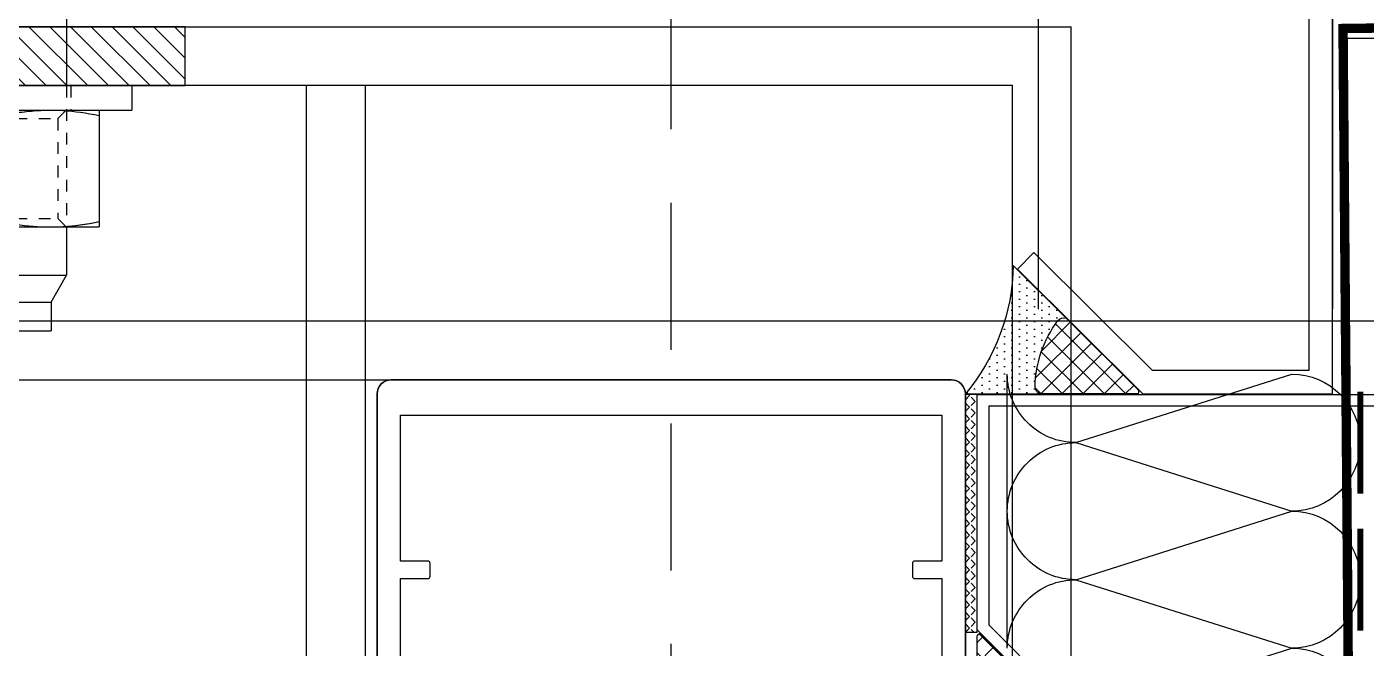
# Model space of a CAD drawing. Header units: inches. Extents: x 21 to 32698, y 13 to 3712.
# Drawn here: x 12680.62 to 12692, y 976.8 to 982.08 of the extents above; entities that cross this region are included whole.
import ezdxf

# ---------------------------------------------------------------- set-up
doc = ezdxf.new("R2010")
doc.units = ezdxf.units.IN
doc.header["$MEASUREMENT"] = 0
doc.set_wipeout_variables(frame=1)
for name, pattern in [('1+1 dbx a2$0$374_BLD_A1_BLOK_2$0$HIDDEN', [0.375, 0.25, -0.125]), ('HIDDEN', [9.524999999999995, 6.349999999999998, -3.174999999999998]), ('phl_center', [0.75, 0.4, -0.35]), ('phl_thick', [0])]:
    doc.linetypes.add(name, pattern=pattern)
for name, color, linetype, lineweight in [('Z_MİM_-KM-GLAZ', 8, 'Continuous', 25), ('Z_MİM_-KM-WALL', 8, 'Continuous', 25), ('Z_MİM_-KM-WALL-PLASTER', 8, 'Continuous', 25), ('Z_MİM_ALUMINIUM', 8, 'Continuous', 25), ('Z_MİM_MYM Taşyünü', 8, 'Continuous', 25), ('Z_MİM_MYM_butil mastik', 8, 'Continuous', 25), ('Z_MİM_MYM_galvaniz levha', 8, 'Continuous', 25), ('Z_MİM_MYM_MEMBRAN_', 8, 'HIDDEN', 25), ('Z_MİM_MYM_taşyünü', 8, 'Continuous', 25), ('Z_MİM_projection', 8, 'Continuous', 25)]:
    doc.layers.add(name, color=color, linetype=linetype, lineweight=lineweight)

# ---------------------------------------------------------------- blocks, each defined once
blk = doc.blocks.new('*U90')
at = {"layer": 'Z_MİM_MYM_butil mastik'}
h = blk.add_hatch(dxfattribs=at)
h.set_pattern_fill('DOTS', color=256, scale=0.3999999999999999, angle=179.999999999994, style=0)
h.set_pattern_definition([(180.0000000000027, (-119708.8850419417, -7601.351491775655), (-0.3175000000000661, -0.6349999999999671), [0, -0.6349999999999999])])
edge = h.paths.add_edge_path()
edge.add_arc((-11.20960187843653, 44.59321998062815), 17.46795769921748, 270.9768596078583, 309.9193008768398)
edge.add_line((-0.0002732359298523, 31.19618681779952), (-0.0001547438757594, 24.83853909078874))
edge.add_arc((-0.6166951220575374, 24.62570194672454), 0.652243580130869, 19.04528895110495, 91.47133484934685)
edge.add_arc((-0.3829530836027995, 15.52546987985733), 9.755477017288197, 91.47133482265848, 126.6192430261743)
edge.add_arc((-5.812981496494384, 22.83188147842602), 0.6522435800688209, 126.6192430222883, 199.0452889205304)
edge.add_line((-6.429521874731086, 22.61904433471107), (-10.91179782067998, 27.12780103561471))
h = blk.add_hatch(dxfattribs=at)
h.set_pattern_fill('ANSI37', color=256, scale=0.3999999999999999, angle=179.999999999994, style=0)
h.set_pattern_definition([(224.999999999994, (-119708.8850419417, -7601.351491775655), (0.8980256121068212, -0.8980256121070084), []), (314.999999999994, (-119708.8850419417, -7601.351491775655), (0.8980256121070084, 0.8980256121068212), [])])
edge = h.paths.add_edge_path()
edge.add_arc((-0.1921284182424453, 17.08889625591941), 0.6097956960646755, 256.3280097528247, 286.1228371821852)
edge.add_arc((-0.0315513830848092, 16.53339517647035), 0.0315514280523711, 286.1228374727204, 360.0010682557561)
edge.add_line((4.49620778e-08, 16.53339576473348), (-0.0001547438757594, 24.83853909078874))
edge.add_arc((-0.6166951220575374, 24.62570194672454), 0.652243580130869, 19.04528895110495, 91.47133484934685)
edge.add_arc((-0.3829530836027995, 15.52546987985733), 9.755477017288197, 91.47133482265848, 126.6192430261743)
edge.add_arc((-5.812981496494384, 22.83188147842602), 0.6522435800688209, 126.6192430222883, 199.0452889205304)
edge.add_line((-6.429521874731086, 22.61904433471107), (-0.3511799035801921, 16.50479224076388))
edge.add_arc((-0.3288040618922968, 16.52703666374061), 0.0315514285700304, 224.8312489676471, 256.3280079857615)
h = blk.add_hatch(dxfattribs=at)
h.set_pattern_fill('DOTS', color=256, scale=0.3999999999999999, angle=179.999999999994, style=0)
h.set_pattern_definition([(180.0000000000027, (-119649.0470789313, -7567.459113215182), (-0.3175000000000661, -0.6349999999999671), [0, -0.6349999999999999])])
edge = h.paths.add_edge_path()
edge.add_arc((-91.16591395672143, 12.16483940356704), 17.46795770043746, 316.1456089793835, 355.0880502483649)
edge.add_line((-73.76210803396464, 10.66915038933712), (-69.25326779505674, 6.186958477438095))
edge.add_arc((-69.53700059796616, 5.599661802619226), 0.65224358003751, 64.21403827780905, 136.6400841760512)
edge.add_arc((-62.91844756813874, -0.6504273837768939), 9.755477019126266, 136.6400841931632, 171.7879923966791)
edge.add_arc((-71.92833934795188, 0.6498453468897833), 0.6522435794049857, 171.7879924308638, 244.2140383291066)
edge.add_line((-72.21207215006035, 0.0625486723864226), (-78.56971987858456, 0.0625486712229294))
h = blk.add_hatch(dxfattribs=at)
h.set_pattern_fill('ANSI37', color=256, scale=0.3999999999999999, angle=179.999999999994, style=0)
h.set_pattern_definition([(224.999999999994, (-119649.0470789313, -7567.459113215182), (0.8980256121068212, -0.8980256121070084), []), (314.999999999994, (-119649.0470789313, -7567.459113215182), (0.8980256121070084, 0.8980256121068212), [])])
edge = h.paths.add_edge_path()
edge.add_arc((-63.8926727236339, 0.5871514771019375), 0.6097956961693676, 301.4967590186635, 331.291586448024)
edge.add_arc((-63.3855087641325, 0.3093905151670904), 0.0315514278950378, 331.2915863974236, 405.1698171804559)
edge.add_line((-63.36326475800055, 0.3317667702920634), (-69.25326779505674, 6.186958477438095))
edge.add_arc((-69.53700059796616, 5.599661802619226), 0.65224358003751, 64.21403827780905, 136.6400841760512)
edge.add_arc((-62.91844756813874, -0.6504273837768939), 9.755477019126266, 136.6400841931632, 171.7879923966791)
edge.add_arc((-71.92833934795188, 0.6498453468897833), 0.6522435794049857, 171.7879924308638, 244.2140383291066)
edge.add_line((-72.21207215006035, 0.0625486723864226), (-63.59056881254115, 0.0625486723855274))
edge.add_arc((-63.59056881149442, 0.09410009955684), 0.0315514271713126, 269.9999980991937, 301.4967571173082)
at = {"layer": 'Z_MİM_MYM_butil mastik', "linetype": 'ByBlock'}
for points in [[(-10.91179782067998, 27.12780103561471, 0.1715728752538103), (-0.0002732359298523, 31.19618681779952), (-0.0001547438757594, 24.83853909078874, 0.3269761739833912), (-0.6334426599520833, 25.27773047968641, 0.1545754467472077), (-6.202041185667343, 23.35538338482334, 0.3269761739833912), (-6.429521874731086, 22.61904433471107)], [(-0.336261658321452, 16.49637925190743, 0.1307418539094575), (-0.0227896276370994, 16.50308471204602, 0.3340046227781613), (4.49620778e-08, 16.53339576473348), (-0.0001547438757594, 24.83853909078874, 0.3269761739833912), (-0.6334426599520833, 25.27773047968641, 0.1545754467472077), (-6.202041185667343, 23.35538338482334, 0.3269761739833912), (-6.429521874731086, 22.61904433471107), (-0.3511799035801921, 16.50479224076388, 0.1383023479854788)], [(-78.56971987858456, 0.0625486712229294, 0.1715728752538103), (-73.76210803396464, 10.66915038933712), (-69.25326779505674, 6.186958477438095, 0.3269761739833912), (-70.01121767153934, 6.047478567414663, 0.1545754467472077), (-72.57389502923506, 0.7430094453292115, 0.3269761739833912), (-72.21207215006035, 0.0625486723864226)], [(-63.57408475873564, 0.0671971524842202, 0.1307418539094575), (-63.35783577545115, 0.2942347143087429, 0.3340046227781613), (-63.36326475800055, 0.3317667702920634), (-69.25326779505674, 6.186958477438095, 0.3269761739833912), (-70.01121767153934, 6.047478567414663, 0.1545754467472077), (-72.57389502923506, 0.7430094453292115, 0.3269761739833912), (-72.21207215006035, 0.0625486723864226), (-63.59056881254115, 0.0625486723855274, 0.1383023479854788)]]:
    blk.add_lwpolyline(points, format="xyb", close=True, dxfattribs=at)
at = {"layer": 'Z_MİM_MYM_galvaniz levha'}
blk.add_lwpolyline([(-12.02489728082096, 25.36672332192785, -0.4142135648179192), (-12.02489686498544, 25.36686474186382), (-10.6066727286402, 26.77677266075275, -0.4142135272009682), (-10.60653130788932, 26.77677224468439), (-9.21752155e-08, 16.10767933571601), (0, 0), (-63.15547781854434, 5.78962042612e-05, 0.6671158378237328), (-63.15554873689585, -0.0001126056760865), (-73.76217895254885, 10.66907988751973, -0.4142135271788126), (-73.76217853659696, 10.66922130838702), (-72.34388348178383, 12.07919972839485), (-62.32384397319994, 2.000057896204173), (-1.999999999999791, 2.000000000000206), (-2.0000000921753, 15.28269515707069), (-12.02489728082096, 25.36672332192785)], format="xyb", dxfattribs=at)
blk = doc.blocks.new('DÜBEL')
at = {"layer": 'Z_MİM_projection', "linetype": 'phl_thick'}
for p, q in [((0, 10.41666666674427), (2.083333333255723, 10.41666666674427)), ((0, -11.80555555550381), (0, 10.41666666674427)), ((2.083333333255723, -11.80555555550381), (2.083333333255723, 10.41666666674427)), ((2.083333333255723, 7.638888888875952), (12.01388819445856, 7.638888888875952)), ((2.390011111041529, 6.824147916748187), (2.463479861151423, 7.225863194442352)), ((2.463479861151423, 7.225863194442352), (2.545756944455205, 7.638888888875952)), ((11.67677777772769, 6.995032638893462), (11.55146458325907, 7.638888888875952)), ((11.78087361110374, 6.376818055519832), (11.67677777772769, 6.995032638893462)), ((12.01388819445856, -9.027777777751908), (12.01388819445856, 7.638888888875952)), ((2.219000000040975, 5.671092361211776), (2.268050000071525, 6.048254861147142)), ((2.268050000071525, 6.048254861147142), (2.324970833258701, 6.432121527846902)), ((2.324970833258701, 6.432121527846902), (2.390011111041529, 6.824147916748187)), ((11.86499861115589, 5.778252083342522), (11.78087361110374, 6.376818055519832)), ((11.93001805571839, 5.193773611099459), (11.86499861115589, 5.778252083342522)), ((-77.43055555550382, 3.090277777868323), (-75.69444444426334, 4.826388888992369)), ((-75.69444444426334, 4.826388888992369), (-73.69444097205995, 4.826388888992369)), ((-75.69444444426334, -6.215277777751905), (-75.69444444426334, 4.826388888992369)), ((-72.4305576388724, 4.569444444496183), (-73.69444097205995, 4.826388888992369)), ((-73.69444097205995, -6.215277777751905), (-73.69444097205995, 4.826388888992369)), ((-69.49162986106239, 4.354006250039674), (-72.4305576388724, 4.569444444496183)), ((-72.4305576388724, -5.958333333255722), (-72.4305576388724, 4.569444444496183)), ((-67.88045069435611, 1.184631944517605), (-67.88045069435611, 5.204439583350903)), ((-52.77777777775189, 4.833054166752844), (-64.52111111092381, 5.448496527737002)), ((-64.52111111092381, 0.4741513889748603), (-64.52111111092381, 5.448496527737002)), ((-52.77777777775189, -6.221943055512382), (-52.77777777775189, 4.833054166752844)), ((-52.43055555550381, 4.756944444496183), (-50.27777916658671, 4.756944444496183)), ((-52.43055555550381, -6.145833333255722), (-52.43055555550381, 4.756944444496183)), ((-50.27777916658671, -6.145833333255722), (-50.27777916658671, 4.756944444496183)), ((-17.36111111100763, 4.861111111124046), (6.9444067776e-06, 4.861111111124046)), ((-17.36111111100763, 0.4097222222480923), (-17.36111111100763, 4.861111111124046)), ((2.098575694486495, 4.201956944423725), (2.117468749871477, 4.566006944514811)), ((2.117468749871477, 4.566006944514811), (2.143813889008014, 4.931320833275091)), ((2.143813889008014, 4.931320833275091), (2.177631944417953, 5.299235416692681)), ((2.177631944417953, 5.299235416692681), (2.219000000040975, 5.671092361211776)), ((11.97644583322108, 4.618086111149747), (11.93001805571839, 5.193773611099459)), ((12.00445624999702, 4.045988888945426), (11.97644583322108, 4.618086111149747)), ((12.01389375003055, 4.861111111124046), (16.11111180554144, 4.861111111124046)), ((18.40277777775191, 3.541666666744276), (16.11111180554144, 4.861111111124046)), ((16.11111180554144, -6.25), (16.11111180554144, 4.861111111124046)), ((-69.49162986106239, 1.954688888974485), (-69.49162986106239, 4.354006250039674)), ((-50.27777916658671, 4.305555555620228), (-17.36111111100763, 4.305555555620228)), ((2.083333333255723, 3.47222222224809), (2.087166666518895, 3.837822222150861)), ((2.08801388903521, 3.068190277786923), (2.083333333255723, 3.470013194484636)), ((2.087166666518895, 3.837822222150861), (2.098575694486495, 4.201956944423725)), ((12.01388819445856, 3.47222222224809), (12.00445624999702, 4.045988888945426)), ((12.01005486096255, 3.106622222228906), (12.01388819445856, 3.47222222224809)), ((18.40277777775191, 3.541666666744276), (20.83333333325573, 3.541666666744276)), ((18.40277777775191, -4.930555555503815), (18.40277777775191, 3.541666666744276)), ((20.83333333325573, -4.930555555503815), (20.83333333325573, 3.541666666744276)), ((-77.43055555550382, -4.479166666627861), (-77.43055555550382, 3.090277777868323)), ((-52.77777222217991, 3.368055555503814), (-52.43055555550381, 3.368055555503814)), ((2.101837499998508, 2.667960416758431), (2.08801388903521, 3.068190277786923)), ((2.124695138772949, 2.267497916705905), (2.101837499998508, 2.667960416758431)), ((11.95340833324007, 2.013123611221089), (11.97975347214378, 2.378437499981373)), ((11.97975347214378, 2.378437499981373), (11.99864652776159, 2.742487499956041)), ((11.99864652776159, 2.742487499956041), (12.01005486096255, 3.106622222228906)), ((-69.45777499978429, 1.922120138886383), (-69.49162986106239, 1.954688888974485)), ((-69.42301874980329, 1.889708333415909), (-69.45777499978429, 1.922120138886383)), ((-69.38731944421306, 1.857620138907804), (-69.42301874980329, 1.889708333415909)), ((-69.35066666640341, 1.825890277745202), (-69.38731944421306, 1.857620138907804)), ((-69.31305972207335, 1.794552777893841), (-69.35066666640341, 1.825890277745202)), ((-69.27447847207075, 1.763643749989569), (-69.31305972207335, 1.794552777893841)), ((-69.23494305531494, 1.733196527813561), (-69.27447847207075, 1.763643749989569)), ((-69.13365277764387, 1.68817152781412), (-69.23494305531494, 1.733196527813561)), ((-69.02756180544384, 1.641728472197428), (-69.13365277764387, 1.68817152781412)), ((-68.9167659720406, 1.593993750051595), (-69.02756180544384, 1.641728472197428)), ((-68.80133958323859, 1.545094444416463), (-68.9167659720406, 1.593993750051595)), ((-68.68134583323261, 1.495156944496556), (-68.80133958323859, 1.545094444416463)), ((-68.55691249994561, 1.444325694581493), (-68.68134583323261, 1.495156944496556)), ((-68.42854791646823, 1.392899305559694), (-68.55691249994561, 1.444325694581493)), ((-68.29651736095548, 1.341065972228534), (-68.42854791646823, 1.392899305559694)), ((-68.1610319444444, 1.288977083400822), (-68.29651736095548, 1.341065972228534)), ((-68.02227222220972, 1.236782638938165), (-68.1610319444444, 1.288977083400822)), ((-67.88045069435611, 1.184631944517605), (-68.02227222220972, 1.236782638938165)), ((-67.5819076388143, 1.078777777845971), (-67.88045069435611, 1.184631944517605)), ((2.156561111100018, 1.865015972289254), (2.124695138772949, 2.267497916705905)), ((2.197490277700123, 1.45873750001192), (2.156561111100018, 1.865015972289254)), ((2.247617361135779, 1.046869444428011), (2.197490277700123, 1.45873750001192)), ((11.82917222217656, 0.8961902777664363), (11.87822291674092, 1.273352083284406)), ((11.87822291674092, 1.273352083284406), (11.91958958329633, 1.645209027803502)), ((11.91958958329633, 1.645209027803502), (11.95340833324007, 2.013123611221089)), ((-67.28045138879679, 0.977197916712612), (-67.5819076388143, 1.078777777845971)), ((-66.97636736091225, 0.8800423610955475), (-67.28045138879679, 0.977197916712612)), ((-66.66990902763791, 0.7874548612162471), (-66.97636736091225, 0.8800423610955475)), ((-66.36117291660048, 0.6995097221806647), (-66.66990902763791, 0.7874548612162471)), ((-66.05035972199401, 0.6162965279072524), (-66.36117291660048, 0.6995097221806647)), ((-65.73769236099906, 0.5379097221884876), (-66.05035972199401, 0.6162965279072524)), ((-65.56314861099234, 0.5287625000346452), (-65.73769236099906, 0.5379097221884876)), ((-65.38880694424734, 0.5196256944909692), (-65.56314861099234, 0.5287625000346452)), ((-65.0408534721937, 0.5013895833399147), (-65.38880694424734, 0.5196256944909692)), ((-64.86728472216053, 0.492293749935925), (-65.0408534721937, 0.5013895833399147)), ((-61.59749583317896, 0.3209305554628372), (-64.86728472216053, 0.492293749935925)), ((-61.51934722205623, 0.3110361110884696), (-61.59749583317896, 0.3209305554628372)), ((-61.44110347214154, 0.2948722222354263), (-61.51934722205623, 0.3110361110884696)), ((-61.36369722220115, 0.2723979167640209), (-61.44110347214154, 0.2948722222354263)), ((-61.28800694434904, 0.2437750000972301), (-61.36369722220115, 0.2723979167640209)), ((-61.21490277769044, 0.2091326388763264), (-61.28800694434904, 0.2437750000972301)), ((-61.14507222222164, 0.1689583333209157), (-61.21490277769044, 0.2091326388763264)), ((-61.07913680537603, 0.1239416666794568), (-61.14507222222164, 0.1689583333209157)), ((-61.01771458308211, 0.0747701389482245), (-61.07913680537603, 0.1239416666794568)), ((-60.96142638870515, 0.0221312500070781), (-61.01771458308211, 0.0747701389482245)), ((-60.90939305559732, -0.0348208332434297), (-60.96142638870515, 0.0221312500070781)), ((-17.64597222208976, 0.4097222222480923), (-16.43138888874091, 0.4097222222480923)), ((-17.64597222208976, -1.798611111007629), (-17.64597222208976, 0.4097222222480923)), ((-16.43138888874091, -0.1714180554263294), (-16.43138888874091, 0.4097222222480923)), ((-14.44388888892717, 0.4097222222480923), (-13.22930555557832, 0.4097222222480923)), ((-14.44388888892717, -0.1714180554263294), (-14.44388888892717, 0.4097222222480923)), ((-13.22930555557832, -1.798611111007629), (-13.22930555557832, 0.4097222222480923)), ((-12.98638819437474, 0.4097222222480923), (-11.77180624986067, 0.4097222222480923)), ((-12.98638819437474, -1.798611111007629), (-12.98638819437474, 0.4097222222480923)), ((-11.77180624986067, -1.798611111007629), (-11.77180624986067, 0.4097222222480923)), ((-11.5288895831909, 0.4097222222480923), (-10.31430555554107, 0.4097222222480923)), ((-11.5288895831909, -1.798611111007629), (-11.5288895831909, 0.4097222222480923)), ((-10.31430555554107, -0.8171298610977829), (-10.31430555554107, 0.4097222222480923)), ((-8.635972222313283, 0.4097222222480923), (-3.888055555522441, 0.4097222222480923)), ((-8.635972222313283, -0.5717590276617557), (-8.635972222313283, 0.4097222222480923)), ((-3.888055555522441, -0.5717590276617557), (-3.888055555522441, 0.4097222222480923)), ((-3.64513888885267, 0.4097222222480923), (-2.430555555503814, 0.4097222222480923)), ((-3.64513888885267, -1.798611111007629), (-3.64513888885267, 0.4097222222480923)), ((-2.430555555503814, -1.798611111007629), (-2.430555555503814, 0.4097222222480923)), ((2.307160416617989, 0.6275763888843358), (2.247617361135779, 1.046869444428011)), ((2.376420833170413, 0.1989513889420777), (2.307160416617989, 0.6275763888843358)), ((2.455790277803314, -0.2410104166483507), (2.376420833170413, 0.1989513889420777)), ((11.63374166656285, -0.2814187500625849), (11.70721180550754, 0.1202965278644115)), ((11.70721180550754, 0.1202965278644115), (11.77225138875656, 0.5123229166492821)), ((11.77225138875656, 0.5123229166492821), (11.82917222217656, 0.8961902777664363)), ((-60.86090902774595, -0.0968326388392598), (-60.90939305559732, -0.0348208332434297)), ((-60.81664861086757, -0.1632840277161449), (-60.86090902774595, -0.0968326388392598)), ((-60.77729305555113, -0.2335562499938533), (-60.81664861086757, -0.1632840277161449)), ((-60.74351736088281, -0.3070284721907228), (-60.77729305555113, -0.2335562499938533)), ((-60.77729305555113, -1.1553326388821), (-60.74351736088281, -1.081860416568815)), ((-60.71587152755818, -0.3830312499776482), (-60.74351736088281, -0.3070284721907228)), ((-60.74351736088281, -1.081860416568815), (-60.71587152755818, -1.005857638898304)), ((-60.69444027775897, -0.4606937499484049), (-60.71587152755818, -0.3830312499776482)), ((-60.71587152755818, -1.005857638898304), (-60.69444027775897, -0.9281951389275493)), ((-60.67917638877407, -0.5390965277329091), (-60.69444027775897, -0.4606937499484049)), ((-60.69444027775897, -0.9281951389275493), (-60.67917638877407, -0.8497923610266298)), ((-60.67005277774295, -0.6173201388446615), (-60.67917638877407, -0.5390965277329091)), ((-60.67917638877407, -0.8497923610266298), (-60.67005277774295, -0.7715687500312925)), ((-60.66701666661538, -0.6944444444961846), (-60.67005277774295, -0.6173201388446615)), ((-60.67005277774295, -0.7715687500312925), (-60.66701666661538, -0.6944444444961846)), ((-16.43138888874091, -0.1714180554263294), (-14.44388888892717, -0.1714180554263294)), ((-10.31430555554107, -0.8171298610977829), (-7.840972222154959, -0.8171298610977829)), ((-8.635972222313283, -0.5717590276617557), (-6.869305555708706, -0.5717590276617557)), ((-7.840972222154959, -1.798611111007629), (-7.840972222154959, -0.8171298610977829)), ((-6.869305555708706, -1.798611111007629), (-6.869305555708706, -0.5717590276617557)), ((-5.654722222127017, -0.5717590276617557), (-3.888055555522441, -0.5717590276617557)), ((-5.654722222127017, -1.798611111007629), (-5.654722222127017, -0.5717590276617557)), ((2.545756944455205, -0.6944444444961846), (2.455790277803314, -0.2410104166483507)), ((2.455790277803314, -1.147878472227602), (2.545756944455205, -0.6944444444961846)), ((2.545756944455205, -0.6944444444961846), (11.55146458325907, -0.6944444444961846)), ((11.55146458325907, -0.6944444444961846), (11.63374166656285, -0.2814187500625849)), ((11.63374166656285, -1.107470138929784), (11.55146458325907, -0.6944444444961846)), ((11.70721180550754, -1.50918541662395), (11.63374166656285, -1.107470138929784)), ((-67.28045138879679, -2.366086111054753), (-66.97636736091225, -2.268931249971501)), ((-66.97636736091225, -2.268931249971501), (-66.66990902763791, -2.176343749975785)), ((-66.66990902763791, -2.176343749975785), (-66.36117291660048, -2.088399305474013)), ((-66.36117291660048, -2.088399305474013), (-66.05035972199401, -2.005185416666789)), ((-66.05035972199401, -2.005185416666789), (-65.73769236099906, -1.926798611180855)), ((-65.73769236099906, -1.926798611180855), (-65.56314861099234, -1.917651388794183)), ((-65.56314861099234, -1.917651388794183), (-65.38880694424734, -1.908514583250505)), ((-65.38880694424734, -1.908514583250505), (-65.0408534721937, -1.890278472099453)), ((-65.0408534721937, -1.890278472099453), (-64.86728472216053, -1.881182638928294)), ((-64.86728472216053, -1.881182638928294), (-64.69403402763417, -1.872102777706458)), ((-64.69403402763417, -1.872102777706458), (-63.26047083339654, -1.79697291657794)), ((-64.52111111092381, -6.837385416729371), (-64.52111111092381, -1.863040277734398)), ((-63.26047083339654, -1.79697291657794), (-62.84281388879755, -1.775084027787668)), ((-62.84281388879755, -1.775084027787668), (-62.42642916669137, -1.753262499929405)), ((-62.42642916669137, -1.753262499929405), (-62.01132638892159, -1.731507638818584)), ((-62.01132638892159, -1.731507638818584), (-61.59749583317896, -1.709819444455206)), ((-61.59749583317896, -1.709802777739239), (-61.51934722205623, -1.699924999964423)), ((-61.51934722205623, -1.699924999964423), (-61.44110347214154, -1.683761111111379)), ((-61.44110347214154, -1.683761111111379), (-61.36369722220115, -1.661286805523559)), ((-61.36369722220115, -1.661286805523559), (-61.28800694434904, -1.632663888856765)), ((-61.28800694434904, -1.632663888856765), (-61.21490277769044, -1.59802152775228)), ((-61.21490277769044, -1.59802152775228), (-61.14507222222164, -1.557847222196869)), ((-61.14507222222164, -1.557847222196869), (-61.07913680537603, -1.512830555438995)), ((-61.07913680537603, -1.512830555438995), (-61.01771458308211, -1.463659027707763)), ((-61.01771458308211, -1.463659027707763), (-60.96142638870515, -1.411020138766613)), ((-60.96142638870515, -1.411020138766613), (-60.90939305559732, -1.354068055516107)), ((-60.90939305559732, -1.354068055516107), (-60.86090902774595, -1.292056249920278)), ((-60.86090902774595, -1.292056249920278), (-60.81664861086757, -1.225604861043392)), ((-60.81664861086757, -1.225604861043392), (-60.77729305555113, -1.1553326388821)), ((-17.64597222208976, -1.798611111007629), (-16.43138888874091, -1.798611111007629)), ((-17.36111111100763, -6.25), (-17.36111111100763, -1.798611111007629)), ((-16.43138888874091, -1.185185416601598), (-14.44388888892717, -1.185185416601598)), ((-16.43138888874091, -1.798611111007629), (-16.43138888874091, -1.185185416601598)), ((-14.44388888892717, -1.798611111007629), (-14.44388888892717, -1.185185416601598)), ((-14.44388888892717, -1.798611111007629), (-13.22930555557832, -1.798611111007629)), ((-12.98638819437474, -1.798611111007629), (-11.77180624986067, -1.798611111007629)), ((-11.5288895831909, -1.798611111007629), (-7.840972222154959, -1.798611111007629)), ((-6.869305555708706, -1.798611111007629), (-5.654722222127017, -1.798611111007629)), ((-3.64513888885267, -1.798611111007629), (-2.430555555503814, -1.798611111007629)), ((2.247617361135779, -2.435758333303962), (2.307160416617989, -2.016465277760289)), ((2.307160416617989, -2.016465277760289), (2.376420833170413, -1.587840277701616)), ((2.376420833170413, -1.587840277701616), (2.455790277803314, -1.147878472227602)), ((11.77225138875656, -1.90121180540882), (11.70721180550754, -1.50918541662395)), ((11.82917222217656, -2.28507916664239), (11.77225138875656, -1.90121180540882)), ((-69.49162986106239, -3.343577777734026), (-69.45776388887316, -3.310909722233191)), ((-69.49162986106239, -5.742895138915628), (-69.49162986106239, -3.343577777734026)), ((-69.45776388887316, -3.310909722233191), (-69.42295486107467, -3.278468055534176)), ((-69.42295486107467, -3.278468055534176), (-69.38722430542111, -3.246372222201898)), ((-69.38722430542111, -3.246372222201898), (-69.3505604164675, -3.214654861134476)), ((-69.3505604164675, -3.214654861134476), (-69.31295416643843, -3.1833465276286)), ((-69.31295416643843, -3.1833465276286), (-69.2744256942533, -3.152479861164465)), ((-69.2744256942533, -3.152479861164465), (-69.23494305531494, -3.122085416573098)), ((-69.23494305531494, -3.122085416573098), (-69.12325763888657, -3.072477777721358)), ((-69.12325763888657, -3.072477777721358), (-69.00578611087985, -3.021168750012293)), ((-69.00578611087985, -3.021168750012293), (-68.88262430531904, -2.968328472226858)), ((-68.88262430531904, -2.968328472226858), (-68.75387847214006, -2.914124305592848)), ((-68.75387847214006, -2.914124305592848), (-68.61966458312234, -2.858724999940022)), ((-68.61966458312234, -2.858724999940022), (-68.4803430554457, -2.802413888741284)), ((-68.4803430554457, -2.802413888741284), (-68.33649722207335, -2.745537500013595)), ((-68.33649722207335, -2.745537500013595), (-68.18839166639373, -2.688296527834609)), ((-68.18839166639373, -2.688296527834609), (-68.03629166656175, -2.630890972213818)), ((-68.03629166656175, -2.630890972213818), (-67.88045069435611, -2.573520833277143)), ((-67.88045069435611, -2.573520833277143), (-67.5819076388143, -2.467666666605509)), ((-67.88045069435611, -6.593328472226857), (-67.88045069435611, -2.573520833277143)), ((-67.5819076388143, -2.467666666605509), (-67.28045138879679, -2.366086111054753)), ((2.124695138772949, -3.656386805465443), (2.156561111100018, -3.25390486116521)), ((2.156561111100018, -3.25390486116521), (2.197490277700123, -2.847626388771459)), ((2.197490277700123, -2.847626388771459), (2.247617361135779, -2.435758333303962)), ((11.87822291674092, -2.662240972160359), (11.82917222217656, -2.28507916664239)), ((11.91958958329633, -3.034097916679456), (11.87822291674092, -2.662240972160359)), ((11.95340833324007, -3.402012499980628), (11.91958958329633, -3.034097916679456)), ((11.97975347214378, -3.767326388857326), (11.95340833324007, -3.402012499980628)), ((-75.69444444426334, -6.215277777751905), (-77.43055555550382, -4.479166666627861)), ((2.083333333255723, -4.858902083244172), (2.08801388903521, -4.457079166662879)), ((2.08801388903521, -4.457079166662879), (2.101837499998508, -4.05684930551797)), ((2.101837499998508, -4.05684930551797), (2.124695138772949, -3.656386805465443)), ((11.99864652776159, -4.131376388948408), (11.97975347214378, -3.767326388857326)), ((12.01005486096255, -4.49551111110486), (11.99864652776159, -4.131376388948408)), ((12.01388819445856, -4.861111111007629), (12.01005486096255, -4.49551111110486)), ((-52.77777222217991, -4.756944444379768), (-52.43055555550381, -4.756944444379768)), ((2.087166666518895, -5.226711111143231), (2.083333333255723, -4.861111111007629)), ((2.098575694486495, -5.590845833299682), (2.087166666518895, -5.226711111143231)), ((2.117468749871477, -5.954895833274347), (2.098575694486495, -5.590845833299682)), ((11.97975347214378, -5.954895833274347), (11.99864652776159, -5.590845833299682)), ((11.99864652776159, -5.590845833299682), (12.01005486096255, -5.226711111143231)), ((12.01005486096255, -5.226711111143231), (12.01388819445856, -4.861111111007629)), ((16.11111180554144, -6.25), (18.40277777775191, -4.930555555503815)), ((18.40277777775191, -4.930555555503815), (20.83333333325573, -4.930555555503815)), ((-75.69444444426334, -6.215277777751905), (-73.69444097205995, -6.215277777751905)), ((-73.69444097205995, -6.215277777751905), (-72.4305576388724, -5.958333333255722)), ((-72.4305576388724, -5.958333333255722), (-69.49162986106239, -5.742895138915628)), ((-64.52111111092381, -6.837385416729371), (-52.77777777775189, -6.221943055512382)), ((-52.43055555550381, -6.145833333255722), (-50.27777916658671, -6.145833333255722)), ((-50.27777916658671, -5.694444444379767), (-17.36111111100763, -5.694444444379767)), ((-17.36111111100763, -6.25), (6.9444067776e-06, -6.25)), ((2.143813889008014, -6.320209722151048), (2.117468749871477, -5.954895833274347)), ((2.177631944417953, -6.688124305568634), (2.143813889008014, -6.320209722151048)), ((2.219000000040975, -7.059981249971316), (2.177631944417953, -6.688124305568634)), ((11.87822291674092, -7.059981249971316), (11.91958958329633, -6.688124305568634)), ((11.91958958329633, -6.688124305568634), (11.95340833324007, -6.320209722151048)), ((11.95340833324007, -6.320209722151048), (11.97975347214378, -5.954895833274347)), ((12.01389375003055, -6.25), (16.11111180554144, -6.25)), ((2.268050000071525, -7.437143750023096), (2.219000000040975, -7.059981249971316)), ((2.324970833258701, -7.821010416606442), (2.268050000071525, -7.437143750023096)), ((2.390011111041529, -8.213036805507723), (2.324970833258701, -7.821010416606442)), ((11.70721180550754, -8.213036805507723), (11.77225138875656, -7.821010416606442)), ((11.77225138875656, -7.821010416606442), (11.82917222217656, -7.437143750023096)), ((11.82917222217656, -7.437143750023096), (11.87822291674092, -7.059981249971316)), ((2.083333333255723, -9.027777777751908), (12.01388819445856, -9.027777777751908)), ((2.463479861151423, -8.614752083318306), (2.390011111041529, -8.213036805507723)), ((2.545756944455205, -9.027777777751908), (2.463479861151423, -8.614752083318306)), ((11.55146458325907, -9.027777777751908), (11.63374166656285, -8.614752083318306)), ((11.63374166656285, -8.614752083318306), (11.70721180550754, -8.213036805507723)), ((0, -11.80555555550381), (2.083333333255723, -11.80555555550381))]:
    blk.add_line(p, q, dxfattribs=at)
at = {"layer": 'Z_MİM_projection', "linetype": 'phl_center'}
for p, q in [((2.083333333255723, -9.027777777751908), (2.083333333255723, 7.638888888875952)), ((2.390011111041529, 6.824147916748187), (2.463479861151423, 7.225863194442352)), ((2.463479861151423, 7.225863194442352), (2.545756944455205, 7.638888888875952)), ((11.63374166656285, 7.225863194442352), (11.55146458325907, 7.638888888875952)), ((11.70721180550754, 6.824147916748187), (11.63374166656285, 7.225863194442352)), ((2.219000000040975, 5.671092361211776), (2.268050000071525, 6.048254861147142)), ((2.268050000071525, 6.048254861147142), (2.324970833258701, 6.432121527846902)), ((2.324970833258701, 6.432121527846902), (2.390011111041529, 6.824147916748187)), ((11.77225138875656, 6.432121527846902), (11.70721180550754, 6.824147916748187)), ((11.82917222217656, 6.048254861147142), (11.77225138875656, 6.432121527846902)), ((11.87822291674092, 5.671092361211776), (11.82917222217656, 6.048254861147142)), ((-75.69444444426334, -6.215277777751905), (-75.69444444426334, 4.826388888992369)), ((-73.69444097205995, -6.215277777751905), (-73.69444097205995, 4.826388888992369)), ((-72.4305576388724, -5.958333333255722), (-72.4305576388724, 4.569444444496183)), ((-67.88045069435611, 1.184631944517605), (-67.88045069435611, 5.204439583350903)), ((-64.52111111092381, 0.4741513889748603), (-64.52111111092381, 5.448496527737002)), ((0, 5.208333333372136), (2.083333333255723, 5.208333333372136)), ((6.9444067776e-06, 4.861111111124046), (12.01389375003055, 4.861111111124046)), ((2.80034722224809, 4.109375), (2.083333333255723, 4.826388888992369)), ((2.098575694486495, 4.201956944423725), (2.117468749871477, 4.566006944514811)), ((2.117468749871477, 4.566006944514811), (2.143813889008014, 4.931320833275091)), ((2.143813889008014, 4.931320833275091), (2.177631944417953, 5.299235416692681)), ((2.177631944417953, 5.299235416692681), (2.219000000040975, 5.671092361211776)), ((11.296875, 4.109375), (12.01388819445856, 4.826388888992369)), ((11.91958958329633, 5.299235416692681), (11.87822291674092, 5.671092361211776)), ((11.95340833324007, 4.931320833275091), (11.91958958329633, 5.299235416692681)), ((11.97975347214378, 4.566006944514811), (11.95340833324007, 4.931320833275091)), ((11.99864652776159, 4.201956944423725), (11.97975347214378, 4.566006944514811)), ((16.11111180554144, -6.25), (16.11111180554144, 4.861111111124046)), ((-69.49162986106239, 1.954688888974485), (-69.49162986106239, 4.354006250039674)), ((-56.04166458314285, 3.368055555503814), (-57.46267083333805, 3.47222222224809)), ((-57.46267083333805, 3.47222222224809), (-52.77777777775189, 3.47222222224809)), ((-57.46267083333805, -4.861111111007629), (-57.46267083333805, 3.47222222224809)), ((2.083333333255723, 3.47222222224809), (2.087166666518895, 3.837822222150861)), ((2.087166666518895, 3.106622222228906), (2.083333333255723, 3.47222222224809)), ((2.087166666518895, 3.837822222150861), (2.098575694486495, 4.201956944423725)), ((2.80034722224809, 4.109375), (11.296875, 4.109375)), ((2.80034722224809, -5.498263888759535), (2.80034722224809, 4.109375)), ((11.296875, -5.498263888759535), (11.296875, 4.109375)), ((12.01005486096255, 3.837822222150861), (11.99864652776159, 4.201956944423725)), ((12.01388819445856, 3.47222222224809), (12.01005486096255, 3.837822222150861)), ((12.01005486096255, 3.106622222228906), (12.01388819445856, 3.47222222224809)), ((18.40277777775191, -4.930555555503815), (18.40277777775191, 3.541666666744276)), ((-56.04166458314285, 3.368055555503814), (-52.77777222217991, 3.368055555503814)), ((-56.04166458314285, -4.756944444379768), (-56.04166458314285, 3.368055555503814)), ((2.098575694486495, 2.742487499956041), (2.087166666518895, 3.106622222228906)), ((2.117468749871477, 2.378437499981373), (2.098575694486495, 2.742487499956041)), ((2.143813889008014, 2.013123611221089), (2.117468749871477, 2.378437499981373)), ((11.95340833324007, 2.013123611221089), (11.97975347214378, 2.378437499981373)), ((11.97975347214378, 2.378437499981373), (11.99864652776159, 2.742487499956041)), ((11.99864652776159, 2.742487499956041), (12.01005486096255, 3.106622222228906)), ((2.177631944417953, 1.645209027803502), (2.143813889008014, 2.013123611221089)), ((2.219000000040975, 1.273352083284406), (2.177631944417953, 1.645209027803502)), ((2.268050000071525, 0.8961902777664363), (2.219000000040975, 1.273352083284406)), ((11.82917222217656, 0.8961902777664363), (11.87822291674092, 1.273352083284406)), ((11.87822291674092, 1.273352083284406), (11.91958958329633, 1.645209027803502)), ((11.91958958329633, 1.645209027803502), (11.95340833324007, 2.013123611221089)), ((-17.36111111100763, -1.798611111007629), (-17.36111111100763, 0.4097222222480923)), ((-17.36111111100763, 0), (0, 0)), ((0, -1.388888888875952), (0, 0)), ((2.324970833258701, 0.5123229166492821), (2.268050000071525, 0.8961902777664363)), ((2.390011111041529, 0.1202965278644115), (2.324970833258701, 0.5123229166492821)), ((2.463479861151423, -0.2814187500625849), (2.390011111041529, 0.1202965278644115)), ((11.63374166656285, -0.2814187500625849), (11.70721180550754, 0.1202965278644115)), ((11.70721180550754, 0.1202965278644115), (11.77225138875656, 0.5123229166492821)), ((11.77225138875656, 0.5123229166492821), (11.82917222217656, 0.8961902777664363)), ((2.420445138821377, -1.338300694478675), (2.545756944455205, -0.6944444444961846)), ((2.545756944455205, -0.6944444444961846), (2.463479861151423, -0.2814187500625849)), ((2.545756944455205, -0.6944444444961846), (11.55146458325907, -0.6944444444961846)), ((11.55146458325907, -0.6944444444961846), (11.63374166656285, -0.2814187500625849)), ((11.63374166656285, -1.107470138929784), (11.55146458325907, -0.6944444444961846)), ((11.70721180550754, -1.50918541662395), (11.63374166656285, -1.107470138929784)), ((-64.52111111092381, -6.837385416729371), (-64.52111111092381, -1.863040277734398)), ((-17.36111111100763, -1.388888888875952), (0, -1.388888888875952)), ((2.232222916558384, -2.555081944447009), (2.316348611144348, -1.956515277735888)), ((2.316348611144348, -1.956515277735888), (2.420445138821377, -1.338300694478675)), ((11.77225138875656, -1.90121180540882), (11.70721180550754, -1.50918541662395)), ((11.82917222217656, -2.28507916664239), (11.77225138875656, -1.90121180540882)), ((-69.49162986106239, -5.742895138915628), (-69.49162986106239, -3.343577777734026)), ((-67.88045069435611, -6.593328472226857), (-67.88045069435611, -2.573520833277143)), ((2.120776389027013, -3.715247222222386), (2.167203472228719, -3.139559722272676)), ((2.167203472228719, -3.139559722272676), (2.232222916558384, -2.555081944447009)), ((11.87822291674092, -2.662240972160359), (11.82917222217656, -2.28507916664239)), ((11.91958958329633, -3.034097916679456), (11.87822291674092, -2.662240972160359)), ((11.95340833324007, -3.402012499980628), (11.91958958329633, -3.034097916679456)), ((11.97975347214378, -3.767326388857326), (11.95340833324007, -3.402012499980628)), ((2.083333333255723, -4.861111111007629), (2.092765277717262, -4.287344444426707)), ((2.092765277717262, -4.287344444426707), (2.120776389027013, -3.715247222222386)), ((11.99864652776159, -4.131376388948408), (11.97975347214378, -3.767326388857326)), ((12.01005486096255, -4.49551111110486), (11.99864652776159, -4.131376388948408)), ((12.01388819445856, -4.861111111007629), (12.01005486096255, -4.49551111110486)), ((-57.46267083333805, -4.861111111007629), (-56.04166458314285, -4.756944444379768)), ((-57.46267083333805, -4.861111111007629), (-52.77777777775189, -4.861111111007629)), ((-56.04166458314285, -4.756944444379768), (-52.77777222217991, -4.756944444379768)), ((2.087166666518895, -5.226711111143231), (2.083333333255723, -4.861111111007629)), ((2.083333333255723, -6.215277777751905), (2.80034722224809, -5.498263888759535)), ((2.098575694486495, -5.590845833299682), (2.087166666518895, -5.226711111143231)), ((2.117468749871477, -5.954895833274347), (2.098575694486495, -5.590845833299682)), ((2.80034722224809, -5.498263888759535), (11.296875, -5.498263888759535)), ((12.01388819445856, -6.215277777751905), (11.296875, -5.498263888759535)), ((11.97975347214378, -5.954895833274347), (11.99864652776159, -5.590845833299682)), ((11.99864652776159, -5.590845833299682), (12.01005486096255, -5.226711111143231)), ((12.01005486096255, -5.226711111143231), (12.01388819445856, -4.861111111007629)), ((0, -6.597222222248093), (2.083333333255723, -6.597222222248093)), ((6.9444067776e-06, -6.25), (12.01389375003055, -6.25)), ((2.143813889008014, -6.320209722151048), (2.117468749871477, -5.954895833274347)), ((2.177631944417953, -6.688124305568634), (2.143813889008014, -6.320209722151048)), ((2.219000000040975, -7.059981249971316), (2.177631944417953, -6.688124305568634)), ((11.87822291674092, -7.059981249971316), (11.91958958329633, -6.688124305568634)), ((11.91958958329633, -6.688124305568634), (11.95340833324007, -6.320209722151048)), ((11.95340833324007, -6.320209722151048), (11.97975347214378, -5.954895833274347)), ((2.268050000071525, -7.437143750023096), (2.219000000040975, -7.059981249971316)), ((2.324970833258701, -7.821010416606442), (2.268050000071525, -7.437143750023096)), ((2.390011111041529, -8.213036805507723), (2.324970833258701, -7.821010416606442)), ((11.70721180550754, -8.213036805507723), (11.77225138875656, -7.821010416606442)), ((11.77225138875656, -7.821010416606442), (11.82917222217656, -7.437143750023096)), ((11.82917222217656, -7.437143750023096), (11.87822291674092, -7.059981249971316)), ((2.463479861151423, -8.614752083318306), (2.390011111041529, -8.213036805507723)), ((2.545756944455205, -9.027777777751908), (2.463479861151423, -8.614752083318306)), ((11.55146458325907, -9.027777777751908), (11.63374166656285, -8.614752083318306)), ((11.63374166656285, -8.614752083318306), (11.70721180550754, -8.213036805507723))]:
    blk.add_line(p, q, dxfattribs=at)
at = {"layer": 'Z_MİM_projection', "linetype": 'phl_thick'}
for centre, radius, start, end in [((-67.45898194424808, 2.454513889038933), 2.782036805551054, 98.71365147908136, 136.939485046684), ((-63.42107569426297, -32.93499930552207), 38.39925555549347, 91.6415946296577, 96.6689094321081), ((-67.45898194424808, -3.843402777798473), 2.782036805551062, 223.060514953316, 261.2863485209186), ((-63.42107569426297, 31.54611041664612), 38.39925555549348, 263.3310905678919, 268.3584053703423)]:
    blk.add_arc(centre, radius, start, end, dxfattribs=at)
blk = doc.blocks.new('ANK-1')
h = blk.add_hatch()
h.set_pattern_fill('ANSI31', color=256, scale=10)
h.set_pattern_definition([(45, (-331102.9096285031, -110218.6467006204), (-0.8838834764831842, 0.8838834764831844), [])])
h.paths.add_polyline_path([(75.31351258629002, 0), (105.5, 0), (105.5, -5), (75.31351258629002, -5)])
for points in [[(68, 0), (0, 0)], [(0, -130.2737574382918), (0, 0)], [(5, -5), (200.0903069581836, -5), (200.0903069581836, 0)], [(200.0903069581836, 0), (68, 0)], [(0, -130.2737574382918), (5, -130.2737574382918), (5, -5)], [(60, -130.2737574382918), (60, -5)], [(65, -130.2737574382918), (65, -5)]]:
    blk.add_lwpolyline(points)
blk.add_lwpolyline([(75.31351258629002, 0), (105.5, 0), (105.5, -5), (75.31351258629002, -5)], close=True)
at = {"xscale": -1, "rotation": 90}
blk.add_blockref('DÜBEL', (90.25534766330387, -5), dxfattribs=at)
blk = doc.blocks.new('*U160')
at = {"layer": 'Z_MİM_MYM_taşyünü'}
for p, q in [((-24.27852253623013, 5.823475149623675), (-18.45504733359829, 24.17652488438517)), ((-12.63157223590136, 5.823475149623675), (-18.45504729982633, 24.17652488438517)), ((-12.63157223623014, 5.823475149623675), (-6.8080970335983, 24.17652488438517)), ((-0.9846219359013446, 5.823475149623675), (-6.808096999826316, 24.17652488438517)), ((-0.9846219362301271, 5.823475149623675), (4.838853266401712, 24.17652488438517)), ((-18.45504736842807, 1.70044245e-08), (-6.808097103703204, 1.70044245e-08)), ((-6.808097068428053, 1.70044245e-08), (4.838853196296809, 1.70044245e-08))]:
    blk.add_line(p, q, dxfattribs=at)
at = {"layer": 'Z_MİM_MYM_taşyünü', "const_width": 0.5}
for points in [[(-16.95504729907486, 30.00000001700442), (-8.308097034349771, 30.00000001700442)], [(-5.308096999074847, 30.00000001700442), (3.338853265650242, 30.00000001700442)]]:
    blk.add_lwpolyline(points, dxfattribs=at)
at = {"layer": 'Z_MİM_MYM_taşyünü'}
for centre, start, end in [((-24.2785224668817, 24.17652488447246), 359.9999999983325, 89.99999999833248), ((-12.63157216654269, 24.17652488447246), 90.00000000166754, 180.0000000016671), ((-12.63157216688171, 24.17652488447246), 359.9999999983325, 89.99999999833248), ((-0.9846218665426818, 24.17652488447246), 90.00000000166754, 180.0000000016671), ((-0.984621866881696, 24.17652488447246), 359.9999999983325, 89.99999999833248), ((-18.45504736859769, 5.823475149536363), 270.0000000016675, 1.6675267e-09), ((-6.808097103533809, 5.823475149536363), 179.9999999983324, 269.9999999983325), ((-6.808097068597674, 5.823475149536363), 270.0000000016675, 1.6675267e-09), ((4.838853196466203, 5.823475149536363), 179.9999999983324, 269.9999999983325)]:
    blk.add_arc(centre, 5.823475132531942, start, end, dxfattribs=at)
blk = doc.blocks.new('-KM-AL1 150_900')
blk.add_wipeout([(151.48787765189405, -34.020015651829965), (151.72578753232278, -15.47991156819623), (149.45002251653852, -15.450016401351206), (149.45002251649908, 7.149983598684599), (9.450022516542688, 7.149983599164699), (9.450022516542688, -15.450016401351206), (7.397848611566587, -15.450016401351206), (7.567335590771805, -34.0610793052372)])
h = blk.add_hatch()
h.set_pattern_fill('ANGLE', color=256, scale=0.01, angle=134.9954721207812)
h.set_pattern_definition([(134.9954721207812, (11736.26183533772, -937.2140072590017), (-0.0493953117368899, -0.049387505286413), [0.0508, -0.01905]), (224.9954721207812, (11736.26183533772, -937.2140072590017), (0.049387505286413, -0.0493953117368899), [0.0508, -0.01905])])
h.paths.add_polyline_path([(146.4303097260781, -18.57401916867093), (146.3303097261741, -18.57401542735079), (146.3303313691576, -20.59529986546113), (146.4303313690616, -20.59530360671215)])
at = {"layer": 'Z_MİM_MYM_butil mastik'}
h = blk.add_hatch(dxfattribs=at)
h.set_pattern_fill('ANSI37', color=256, scale=0.04, angle=-90.00000000000001, style=0)
h.set_pattern_definition([(315, (745.988374255823, -11989.24655571956), (0.0898025612106916, 0.0898025612106915), []), (44.99999999999999, (745.988374255823, -11989.24655571956), (-0.0898025612106915, 0.0898025612106916), [])])
edge = h.paths.add_edge_path()
edge.add_arc((146.4827916496073, -20.65717107006599), 0.0609795696512817, 118.7084134624703, 148.503240891831, ccw=False)
edge.add_arc((146.4550155534605, -20.606454674028), 0.0031551427692293, 44.83018259963262, 118.708413382624, ccw=False)
edge.add_line((146.4572531789672, -20.60423027343768), (147.0427723496614, -21.19323057713245))
edge.add_arc((146.9840426821339, -21.22160385736061), 0.0652243580174841, -46.64008424314312, 25.7859616551072, ccw=False)
edge.add_arc((146.3590337635221, -20.55974855461147), 0.9755477017374236, 278.2120076070674, 313.3599158105831, ccw=False)
edge.add_arc((146.4890610365614, -21.46073773233759), 0.0652243580217731, 205.7859617186542, 278.2120076168932, ccw=False)
edge.add_line((146.4303313690616, -21.48911101263275), (146.4303313690616, -20.62696067889192))
edge.add_arc((146.4334865118869, -20.62696067893777), 0.0031551428253636, 148.5032418143615, 180.0000008325721, ccw=False)
at = {"linetype": '1+1 dbx a2$0$374_BLD_A1_BLOK_2$0$HIDDEN', "ltscale": 5}
blk.add_line((143.8304084141418, -40.69511008103563), (143.8304084141637, -14.72525048901298), dxfattribs=at)
blk.add_lwpolyline([(151.1257875323208, -15.55001640135197), (149.5757875323179, -15.55001640135197, -0.4142135623730951), (149.5257875323223, -15.50001640135178), (149.5257875323223, -15.50001640135178, -0.4142135623730951), (149.5757875323179, -15.4500164013516), (151.6757875323237, -15.4500164013516, -0.4142135623730951)], format="xyb")
at = {"elevation": 0.0016274945014006}
blk.add_lwpolyline([(146.4303313690616, -18.5740191694631), (146.3303313691576, -18.57401542821208), (146.3303313691576, -20.59529986546113), (146.4303313690616, -20.59530360671215)], close=True, dxfattribs=at)
at = {"layer": 'Z_MİM_-KM-WALL'}
blk.add_line((149.4500225165393, 4.549983598649304), (149.4500225165393, -17.85001640131668), dxfattribs=at)
at = {"layer": 'Z_MİM_-KM-WALL-PLASTER'}
blk.add_lwpolyline([(149.4500225165393, 7.049983598649305), (146.9500225165393, 7.049983598649305), (146.9500225165393, -17.85001640131668)], dxfattribs=at)
at = {"layer": 'Z_MİM_ALUMINIUM', "elevation": 0.0016274945014006}
blk.add_lwpolyline([(15.19322772978921, -18.4500164013516), (143.8304084141855, -18.45001640146802)], dxfattribs=at)
at = {"layer": 'Z_MİM_ALUMINIUM', "linetype": 'ByBlock'}
for points in [[(146.3304084140473, -30.43001640135662), (146.3304084140981, -18.57001640134695, 0.4142135623730951), (146.2104084141028, -18.4500164013516), (141.4504084141154, -18.4500164013516, 0.4142135623730951), (141.3304084140982, -18.57001640134695), (141.3304084140472, -30.43001640135662, 0.4142135623730951)], [(141.3304084140472, -30.43001640135662), (141.3304084140982, -18.57001640134695, -0.4142135623730951), (141.4504084141154, -18.4500164013516), (146.2104084141028, -18.4500164013516, -0.4142135623730951), (146.3304084140981, -18.57001640134695), (146.3304084140473, -30.43001640135662, -0.4142135623730951)]]:
    blk.add_lwpolyline(points, format="xyb", dxfattribs=at)
at = {"layer": 'Z_MİM_ALUMINIUM'}
blk.add_lwpolyline([(141.5304084097151, -19.99001639300695), (141.5304084097151, -18.75001626427273), (146.1304084186122, -18.75001626427273), (146.1304084186122, -19.99001639300695), (145.9004084707121, -19.99001639300695, 0.4142135623730951), (145.8804084708099, -20.01001639301376), (145.8804084708099, -20.12001595192578, 0.4142135623730951), (145.9004084707121, -20.14001595193258), (146.1304084186122, -20.14001595193258), (146.1304084185685, -29.20001625235182), (141.5304084096715, -29.20001625235182), (141.5304084097151, -20.14001595193258), (141.7604083575206, -20.14001595193258, 0.4142135623730951), (141.7804083575174, -20.12001595192578), (141.7804083575174, -20.01001639301376, 0.4142135623730951), (141.7604083575206, -19.99001639300695)], format="xyb", close=True, dxfattribs=at)
at = {"layer": 'Z_MİM_MYM_butil mastik', "linetype": 'ByBlock', "elevation": 0.0016274945014006}
blk.add_lwpolyline([(146.430796217166, -20.62531227347699, -0.1307418539094575), (146.4534999733951, -20.60368737517183, -0.3340046227781613), (146.4572531789672, -20.60423027343768), (147.0427723496614, -21.19323057713245, -0.3269761739833912), (147.0288243585673, -21.26902556478035, -0.1545754467472077), (146.4983774464708, -21.52529330053858, -0.3269761739833912), (146.4303313690616, -21.48911101263275), (146.4303313690616, -20.62696067889192, -0.1383023479854788)], format="xyb", close=True, dxfattribs=at)
at = {"layer": 'Z_MİM_MYM_galvaniz levha', "elevation": 0.0016274945014006}
blk.add_lwpolyline([(149.8695916143406, -18.5740191694631), (149.8695916143406, -18.6740191694862), (146.5303313691546, -18.6740191694862), (146.5303313691546, -20.53276996053046), (147.5619098395691, -21.57043310606878), (147.4909986326601, -21.6409285019663, -0.4142135623730951), (147.4909844906651, -21.64092846038238), (146.4303313690616, -20.57401916949766), (146.4303313690616, -18.5740191694631)], format="xyb", close=True, dxfattribs=at)
at = {"layer": 'Z_MİM_MYM_MEMBRAN_', "ltscale": 20, "const_width": 0.08}
blk.add_lwpolyline([(144.9131721431331, -33.91966087862875), (146.6131721431302, -33.91966087862875), (149.6866500481192, -33.37209567913578), (149.6866500481192, -33.37209567913578), (149.5404321932365, -15.46466106229218), (150.625787532299, -15.4500164013516), (151.125787532299, -15.4500164013516)], dxfattribs=at)
at = {"xscale": -0.1, "yscale": 0.1, "zscale": 0.1}
blk.add_blockref('ANK-1', (147.2304084140924, -15.4500164013516), dxfattribs=at)
at = {"xscale": -0.1, "yscale": 0.1, "zscale": 0.1, "rotation": 90}
blk.add_blockref('*U90', (149.4500270958669, -18.57004372494248), dxfattribs=at)
at = {"layer": 'Z_MİM_MYM Taşyünü', "xscale": -0.1, "yscale": 0.1, "zscale": 0.1, "rotation": 270}
blk.add_blockref('*U160', (146.6866500464166, -18.8855112568408), dxfattribs=at)

msp = doc.modelspace()

# ---------------------------------------------------------------- block references
at = {"layer": 'Z_MİM_-KM-GLAZ'}
msp.add_blockref('-KM-AL1 150_900', (12542.26486148193, 997.533090953633), dxfattribs=at)

# ---------------------------------------------------------------- next in the draw order: linework, layer by layer
at = {"layer": 'Z_MİM_-KM-WALL-PLASTER'}
msp.add_lwpolyline([(11339.21380157811, 1162.158650810004), (11339.21380157811, 979.5831087493366), (12834.21488399846, 979.5831087493366), (12834.21488399846, 2584.584265079445), (9039.214802936147, 2584.584265079445), (9039.214802936147, 1634.583233919091), (9329.214049533437, 1634.583233919091), (9329.214049533437, 979.5831087642651), (10644.21387310369, 979.5831009119607), (10644.21387310369, 1161.831515063127)], dxfattribs=at)

doc.saveas('drawing.dxf')
